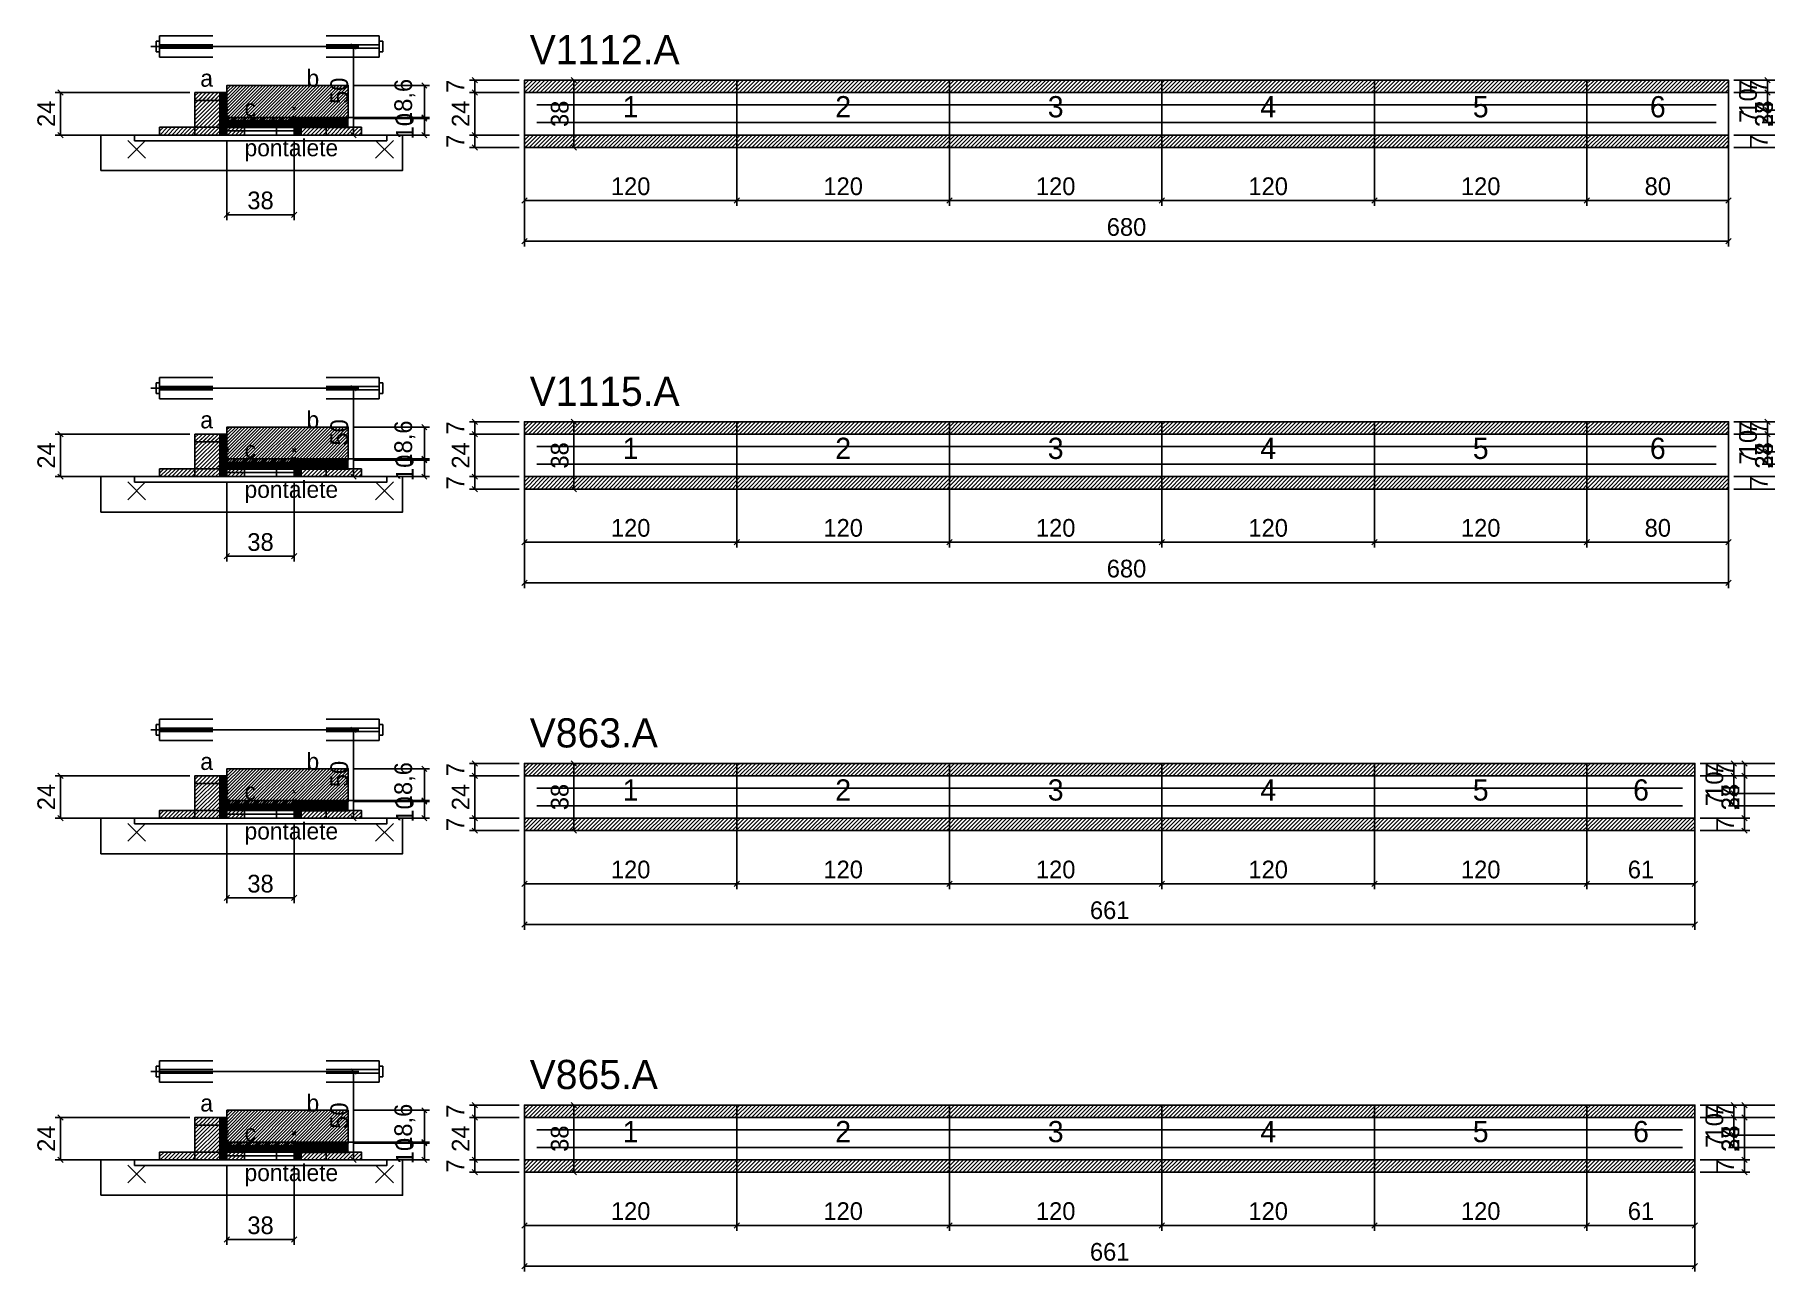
# Model space of a CAD drawing. Extents: x -10500 to 3070, y -11667 to 1250.
# Drawn here: x -69 to 909, y -4333 to -3634 of the extents above; entities that cross this region are included whole.
import ezdxf
from ezdxf.enums import TextEntityAlignment as Align

# ---------------------------------------------------------------- set-up
doc = ezdxf.new("R2010")
doc.units = 0
for name, color, linetype in [('5', 5, 'Continuous'), ('barrote', 126, 'Continuous'), ('CONCRETO', 251, 'Continuous'), ('COTA', 241, 'Continuous'), ('detalhes', 7, 'Continuous'), ('ESTRUTURACAO', 7, 'Continuous'), ('Hachura', 251, 'Continuous'), ('Madeira', 126, 'Continuous'), ('NOMENCLATURA', 7, 'Continuous'), ('Painéis', 200, 'Continuous'), ('presilha', 224, 'Continuous'), ('SARR_2.2x7', 40, 'Continuous'), ('SCO-___-LAJ', 224, 'Continuous'), ('TENSOR', 224, 'Continuous')]:
    doc.layers.add(name, color=color, linetype=linetype)
doc.dimstyles.new('PAINEL', dxfattribs={"dimtxt": 10, "dimasz": 3, "dimexe": 3, "dimexo": 3, "dimgap": 3, "dimtad": 1, "dimblk": 'OBLIQUE', "dimblk1": 'OBLIQUE', "dimcen": 2.5, "dimclrd": 4, "dimclre": 4, "dimclrt": 240, "dimazin": 3, "dimtfac": 1, "dimtmove": 0, "dimatfit": 3})

# ---------------------------------------------------------------- blocks, each defined once
blk = doc.blocks.new('PAR_ESQ')
for p, q in [((-1, -1), (1, 1)), ((-1, 1), (1, -1))]:
    blk.add_line(p, q)
blk = doc.blocks.new('PAR_FUNDO_ESQ')
for p, q in [((-1, -1), (1, 1)), ((-1, 1), (1, -1))]:
    blk.add_line(p, q)
blk = doc.blocks.new('PAR_FUNDO_DIR')
for p, q in [((-1, -1), (1, 1)), ((-1, 1), (1, -1))]:
    blk.add_line(p, q)
blk = doc.blocks.new('par_int_esq')
for p, q in [((-1, -1), (1, 1)), ((-1, 1), (1, -1))]:
    blk.add_line(p, q)
blk = doc.blocks.new('par_int_dir')
for p, q in [((-1, -1), (1, 1)), ((-1, 1), (1, -1))]:
    blk.add_line(p, q)
blk = doc.blocks.new('_OBLIQUE')
at = {"color": 0, "linetype": 'BYBLOCK'}
blk.add_line((-0.5, -0.5), (0.5, 0.5), dxfattribs=at)

msp = doc.modelspace()

# ---------------------------------------------------------------- hatches: boundary and pattern name
at = {"layer": 'COTA'}
h = msp.add_hatch(dxfattribs=at)
h.set_pattern_fill('ANSI31', scale=0.4)
h.paths.add_polyline_path([(40, -3683), (40, -3663), (108.5, -3663), (108.5, -3681.6), (78, -3681.6), (78, -3683)])
h = msp.add_hatch(dxfattribs=at)
h.set_pattern_fill('ANSI31', scale=0.5)
h.paths.add_polyline_path([(208, -3667), (328, -3667), (328, -3660), (208, -3660)])
h = msp.add_hatch(dxfattribs=at)
h.set_pattern_fill('ANSI31', scale=0.5)
h.paths.add_polyline_path([(328, -3667), (448, -3667), (448, -3660), (328, -3660)])
h = msp.add_hatch(dxfattribs=at)
h.set_pattern_fill('ANSI31', scale=0.5)
h.paths.add_polyline_path([(448, -3667), (568, -3667), (568, -3660), (448, -3660)])
h = msp.add_hatch(dxfattribs=at)
h.set_pattern_fill('ANSI31', scale=0.5)
h.paths.add_polyline_path([(568, -3667), (688, -3667), (688, -3660), (568, -3660)])
h = msp.add_hatch(dxfattribs=at)
h.set_pattern_fill('ANSI31', scale=0.5)
h.paths.add_polyline_path([(688, -3667), (808, -3667), (808, -3660), (688, -3660)])
h = msp.add_hatch(dxfattribs=at)
h.set_pattern_fill('ANSI31', scale=0.5)
h.paths.add_polyline_path([(808, -3667), (888, -3667), (888, -3660), (808, -3660)])
h = msp.add_hatch(dxfattribs=at)
h.set_pattern_fill('ANSI31', scale=0.5)
h.paths.add_polyline_path([(208, -3698), (328, -3698), (328, -3691), (208, -3691)])
h = msp.add_hatch(dxfattribs=at)
h.set_pattern_fill('ANSI31', scale=0.5)
h.paths.add_polyline_path([(328, -3698), (448, -3698), (448, -3691), (328, -3691)])
h = msp.add_hatch(dxfattribs=at)
h.set_pattern_fill('ANSI31', scale=0.5)
h.paths.add_polyline_path([(448, -3698), (568, -3698), (568, -3691), (448, -3691)])
h = msp.add_hatch(dxfattribs=at)
h.set_pattern_fill('ANSI31', scale=0.5)
h.paths.add_polyline_path([(568, -3698), (688, -3698), (688, -3691), (568, -3691)])
h = msp.add_hatch(dxfattribs=at)
h.set_pattern_fill('ANSI31', scale=0.5)
h.paths.add_polyline_path([(688, -3698), (808, -3698), (808, -3691), (688, -3691)])
h = msp.add_hatch(dxfattribs=at)
h.set_pattern_fill('ANSI31', scale=0.5)
h.paths.add_polyline_path([(808, -3698), (888, -3698), (888, -3691), (808, -3691)])
h = msp.add_hatch(dxfattribs=at)
h.set_pattern_fill('ANSI31', scale=0.4)
h.paths.add_polyline_path([(40, -3876), (40, -3856), (108.5, -3856), (108.5, -3874.6), (78, -3874.6), (78, -3876)])
h = msp.add_hatch(dxfattribs=at)
h.set_pattern_fill('ANSI31', scale=0.5)
h.paths.add_polyline_path([(208, -3860), (328, -3860), (328, -3853), (208, -3853)])
h = msp.add_hatch(dxfattribs=at)
h.set_pattern_fill('ANSI31', scale=0.5)
h.paths.add_polyline_path([(328, -3860), (448, -3860), (448, -3853), (328, -3853)])
h = msp.add_hatch(dxfattribs=at)
h.set_pattern_fill('ANSI31', scale=0.5)
h.paths.add_polyline_path([(448, -3860), (568, -3860), (568, -3853), (448, -3853)])
h = msp.add_hatch(dxfattribs=at)
h.set_pattern_fill('ANSI31', scale=0.5)
h.paths.add_polyline_path([(568, -3860), (688, -3860), (688, -3853), (568, -3853)])
h = msp.add_hatch(dxfattribs=at)
h.set_pattern_fill('ANSI31', scale=0.5)
h.paths.add_polyline_path([(688, -3860), (808, -3860), (808, -3853), (688, -3853)])
h = msp.add_hatch(dxfattribs=at)
h.set_pattern_fill('ANSI31', scale=0.5)
h.paths.add_polyline_path([(808, -3860), (888, -3860), (888, -3853), (808, -3853)])
h = msp.add_hatch(dxfattribs=at)
h.set_pattern_fill('ANSI31', scale=0.5)
h.paths.add_polyline_path([(208, -3891), (328, -3891), (328, -3884), (208, -3884)])
h = msp.add_hatch(dxfattribs=at)
h.set_pattern_fill('ANSI31', scale=0.5)
h.paths.add_polyline_path([(328, -3891), (448, -3891), (448, -3884), (328, -3884)])
h = msp.add_hatch(dxfattribs=at)
h.set_pattern_fill('ANSI31', scale=0.5)
h.paths.add_polyline_path([(448, -3891), (568, -3891), (568, -3884), (448, -3884)])
h = msp.add_hatch(dxfattribs=at)
h.set_pattern_fill('ANSI31', scale=0.5)
h.paths.add_polyline_path([(568, -3891), (688, -3891), (688, -3884), (568, -3884)])
h = msp.add_hatch(dxfattribs=at)
h.set_pattern_fill('ANSI31', scale=0.5)
h.paths.add_polyline_path([(688, -3891), (808, -3891), (808, -3884), (688, -3884)])
h = msp.add_hatch(dxfattribs=at)
h.set_pattern_fill('ANSI31', scale=0.5)
h.paths.add_polyline_path([(808, -3891), (888, -3891), (888, -3884), (808, -3884)])
h = msp.add_hatch(dxfattribs=at)
h.set_pattern_fill('ANSI31', scale=0.5)
h.paths.add_polyline_path([(208, -4053), (328, -4053), (328, -4046), (208, -4046)])
h = msp.add_hatch(dxfattribs=at)
h.set_pattern_fill('ANSI31', scale=0.5)
h.paths.add_polyline_path([(328, -4053), (448, -4053), (448, -4046), (328, -4046)])
h = msp.add_hatch(dxfattribs=at)
h.set_pattern_fill('ANSI31', scale=0.5)
h.paths.add_polyline_path([(448, -4053), (568, -4053), (568, -4046), (448, -4046)])
h = msp.add_hatch(dxfattribs=at)
h.set_pattern_fill('ANSI31', scale=0.5)
h.paths.add_polyline_path([(568, -4053), (688, -4053), (688, -4046), (568, -4046)])
h = msp.add_hatch(dxfattribs=at)
h.set_pattern_fill('ANSI31', scale=0.5)
h.paths.add_polyline_path([(688, -4053), (808, -4053), (808, -4046), (688, -4046)])
h = msp.add_hatch(dxfattribs=at)
h.set_pattern_fill('ANSI31', scale=0.5)
h.paths.add_polyline_path([(808, -4053), (869, -4053), (869, -4046), (808, -4046)])
h = msp.add_hatch(dxfattribs=at)
h.set_pattern_fill('ANSI31', scale=0.4)
h.paths.add_polyline_path([(40, -4069), (40, -4049), (108.5, -4049), (108.5, -4067.6), (78, -4067.6), (78, -4069)])
h = msp.add_hatch(dxfattribs=at)
h.set_pattern_fill('ANSI31', scale=0.5)
h.paths.add_polyline_path([(208, -4084), (328, -4084), (328, -4077), (208, -4077)])
h = msp.add_hatch(dxfattribs=at)
h.set_pattern_fill('ANSI31', scale=0.5)
h.paths.add_polyline_path([(328, -4084), (448, -4084), (448, -4077), (328, -4077)])
h = msp.add_hatch(dxfattribs=at)
h.set_pattern_fill('ANSI31', scale=0.5)
h.paths.add_polyline_path([(448, -4084), (568, -4084), (568, -4077), (448, -4077)])
h = msp.add_hatch(dxfattribs=at)
h.set_pattern_fill('ANSI31', scale=0.5)
h.paths.add_polyline_path([(568, -4084), (688, -4084), (688, -4077), (568, -4077)])
h = msp.add_hatch(dxfattribs=at)
h.set_pattern_fill('ANSI31', scale=0.5)
h.paths.add_polyline_path([(688, -4084), (808, -4084), (808, -4077), (688, -4077)])
h = msp.add_hatch(dxfattribs=at)
h.set_pattern_fill('ANSI31', scale=0.5)
h.paths.add_polyline_path([(808, -4084), (869, -4084), (869, -4077), (808, -4077)])
h = msp.add_hatch(dxfattribs=at)
h.set_pattern_fill('ANSI31', scale=0.5)
h.paths.add_polyline_path([(208, -4246), (328, -4246), (328, -4239), (208, -4239)])
h = msp.add_hatch(dxfattribs=at)
h.set_pattern_fill('ANSI31', scale=0.5)
h.paths.add_polyline_path([(328, -4246), (448, -4246), (448, -4239), (328, -4239)])
h = msp.add_hatch(dxfattribs=at)
h.set_pattern_fill('ANSI31', scale=0.5)
h.paths.add_polyline_path([(448, -4246), (568, -4246), (568, -4239), (448, -4239)])
h = msp.add_hatch(dxfattribs=at)
h.set_pattern_fill('ANSI31', scale=0.5)
h.paths.add_polyline_path([(568, -4246), (688, -4246), (688, -4239), (568, -4239)])
h = msp.add_hatch(dxfattribs=at)
h.set_pattern_fill('ANSI31', scale=0.5)
h.paths.add_polyline_path([(688, -4246), (808, -4246), (808, -4239), (688, -4239)])
h = msp.add_hatch(dxfattribs=at)
h.set_pattern_fill('ANSI31', scale=0.5)
h.paths.add_polyline_path([(808, -4246), (869, -4246), (869, -4239), (808, -4239)])
h = msp.add_hatch(dxfattribs=at)
h.set_pattern_fill('ANSI31', scale=0.4)
h.paths.add_polyline_path([(40, -4262), (40, -4242), (108.5, -4242), (108.5, -4260.6), (78, -4260.6), (78, -4262)])
h = msp.add_hatch(dxfattribs=at)
h.set_pattern_fill('ANSI31', scale=0.5)
h.paths.add_polyline_path([(208, -4277), (328, -4277), (328, -4270), (208, -4270)])
h = msp.add_hatch(dxfattribs=at)
h.set_pattern_fill('ANSI31', scale=0.5)
h.paths.add_polyline_path([(328, -4277), (448, -4277), (448, -4270), (328, -4270)])
h = msp.add_hatch(dxfattribs=at)
h.set_pattern_fill('ANSI31', scale=0.5)
h.paths.add_polyline_path([(448, -4277), (568, -4277), (568, -4270), (448, -4270)])
h = msp.add_hatch(dxfattribs=at)
h.set_pattern_fill('ANSI31', scale=0.5)
h.paths.add_polyline_path([(568, -4277), (688, -4277), (688, -4270), (568, -4270)])
h = msp.add_hatch(dxfattribs=at)
h.set_pattern_fill('ANSI31', scale=0.5)
h.paths.add_polyline_path([(688, -4277), (808, -4277), (808, -4270), (688, -4270)])
h = msp.add_hatch(dxfattribs=at)
h.set_pattern_fill('ANSI31', scale=0.5)
h.paths.add_polyline_path([(808, -4277), (869, -4277), (869, -4270), (808, -4270)])
at = {"layer": 'Hachura'}
h = msp.add_hatch(dxfattribs=at)
h.set_pattern_fill('ANSI31', scale=0.5)
h.paths.add_polyline_path([(22, -3691), (36, -3691), (36, -3667), (22, -3667)])
h = msp.add_hatch(dxfattribs=at)
h.set_pattern_fill('ANSI31', scale=0.5)
h.paths.add_polyline_path([(22, -3671.4), (36, -3671.4), (36, -3667), (22, -3667)])
h = msp.add_hatch(dxfattribs=at)
h.set_pattern_fill('SOLID')
h.paths.add_polyline_path([(36, -3691), (40, -3691), (40, -3667), (36, -3667)])
h = msp.add_hatch(dxfattribs=at)
h.set_pattern_fill('SOLID')
h.paths.add_polyline_path([(40, -3686.6), (78, -3686.6), (78, -3683), (40, -3683)])
h = msp.add_hatch(dxfattribs=at)
h.set_pattern_fill('SOLID')
h.paths.add_polyline_path([(78, -3691), (82, -3691), (82, -3681), (78, -3681)])
h = msp.add_hatch(dxfattribs=at)
h.set_pattern_fill('SOLID')
h.paths.add_polyline_path([(78, -3681), (108.5, -3681), (108.5, -3687), (78, -3687)])
h = msp.add_hatch(dxfattribs=at)
h.set_pattern_fill('ANSI31', scale=0.5)
h.paths.add_polyline_path([(82, -3691), (96, -3691), (96, -3681), (82, -3681)])
h = msp.add_hatch(dxfattribs=at)
h.set_pattern_fill('ANSI31', scale=0.5)
h.paths.add_polyline_path([(82, -3685.4), (96, -3685.4), (96, -3681), (82, -3681)])
h = msp.add_hatch(dxfattribs=at)
h.set_pattern_fill('ANSI31', scale=0.5)
h.paths.add_polyline_path([(2, -3691), (22, -3691), (22, -3686.6), (2, -3686.6)])
h = msp.add_hatch(dxfattribs=at)
h.set_pattern_fill('ANSI31', scale=0.5)
h.paths.add_polyline_path([(40, -3691), (50, -3691), (50, -3686.6), (40, -3686.6)])
h = msp.add_hatch(dxfattribs=at)
h.set_pattern_fill('ANSI31', scale=0.5)
h.paths.add_polyline_path([(96, -3691), (116, -3691), (116, -3686.6), (96, -3686.6)])
h = msp.add_hatch(dxfattribs=at)
h.set_pattern_fill('ANSI31', scale=0.5)
h.paths.add_polyline_path([(22, -3884), (36, -3884), (36, -3860), (22, -3860)])
h = msp.add_hatch(dxfattribs=at)
h.set_pattern_fill('ANSI31', scale=0.5)
h.paths.add_polyline_path([(22, -3864.4), (36, -3864.4), (36, -3860), (22, -3860)])
h = msp.add_hatch(dxfattribs=at)
h.set_pattern_fill('SOLID')
h.paths.add_polyline_path([(36, -3884), (40, -3884), (40, -3860), (36, -3860)])
h = msp.add_hatch(dxfattribs=at)
h.set_pattern_fill('ANSI31', scale=0.5)
h.paths.add_polyline_path([(2, -3884), (22, -3884), (22, -3879.6), (2, -3879.6)])
h = msp.add_hatch(dxfattribs=at)
h.set_pattern_fill('SOLID')
h.paths.add_polyline_path([(40, -3879.6), (78, -3879.6), (78, -3876), (40, -3876)])
h = msp.add_hatch(dxfattribs=at)
h.set_pattern_fill('ANSI31', scale=0.5)
h.paths.add_polyline_path([(40, -3884), (50, -3884), (50, -3879.6), (40, -3879.6)])
h = msp.add_hatch(dxfattribs=at)
h.set_pattern_fill('SOLID')
h.paths.add_polyline_path([(78, -3884), (82, -3884), (82, -3874), (78, -3874)])
h = msp.add_hatch(dxfattribs=at)
h.set_pattern_fill('SOLID')
h.paths.add_polyline_path([(78, -3874), (108.5, -3874), (108.5, -3880), (78, -3880)])
h = msp.add_hatch(dxfattribs=at)
h.set_pattern_fill('ANSI31', scale=0.5)
h.paths.add_polyline_path([(82, -3884), (96, -3884), (96, -3874), (82, -3874)])
h = msp.add_hatch(dxfattribs=at)
h.set_pattern_fill('ANSI31', scale=0.5)
h.paths.add_polyline_path([(82, -3878.4), (96, -3878.4), (96, -3874), (82, -3874)])
h = msp.add_hatch(dxfattribs=at)
h.set_pattern_fill('ANSI31', scale=0.5)
h.paths.add_polyline_path([(96, -3884), (116, -3884), (116, -3879.6), (96, -3879.6)])
h = msp.add_hatch(dxfattribs=at)
h.set_pattern_fill('ANSI31', scale=0.5)
h.paths.add_polyline_path([(22, -4077), (36, -4077), (36, -4053), (22, -4053)])
h = msp.add_hatch(dxfattribs=at)
h.set_pattern_fill('ANSI31', scale=0.5)
h.paths.add_polyline_path([(22, -4057.4), (36, -4057.4), (36, -4053), (22, -4053)])
h = msp.add_hatch(dxfattribs=at)
h.set_pattern_fill('SOLID')
h.paths.add_polyline_path([(36, -4077), (40, -4077), (40, -4053), (36, -4053)])
h = msp.add_hatch(dxfattribs=at)
h.set_pattern_fill('ANSI31', scale=0.5)
h.paths.add_polyline_path([(2, -4077), (22, -4077), (22, -4072.6), (2, -4072.6)])
h = msp.add_hatch(dxfattribs=at)
h.set_pattern_fill('SOLID')
h.paths.add_polyline_path([(40, -4072.6), (78, -4072.6), (78, -4069), (40, -4069)])
h = msp.add_hatch(dxfattribs=at)
h.set_pattern_fill('ANSI31', scale=0.5)
h.paths.add_polyline_path([(40, -4077), (50, -4077), (50, -4072.6), (40, -4072.6)])
h = msp.add_hatch(dxfattribs=at)
h.set_pattern_fill('SOLID')
h.paths.add_polyline_path([(78, -4077), (82, -4077), (82, -4067), (78, -4067)])
h = msp.add_hatch(dxfattribs=at)
h.set_pattern_fill('SOLID')
h.paths.add_polyline_path([(78, -4067), (108.5, -4067), (108.5, -4073), (78, -4073)])
h = msp.add_hatch(dxfattribs=at)
h.set_pattern_fill('ANSI31', scale=0.5)
h.paths.add_polyline_path([(82, -4077), (96, -4077), (96, -4067), (82, -4067)])
h = msp.add_hatch(dxfattribs=at)
h.set_pattern_fill('ANSI31', scale=0.5)
h.paths.add_polyline_path([(82, -4071.4), (96, -4071.4), (96, -4067), (82, -4067)])
h = msp.add_hatch(dxfattribs=at)
h.set_pattern_fill('ANSI31', scale=0.5)
h.paths.add_polyline_path([(96, -4077), (116, -4077), (116, -4072.6), (96, -4072.6)])
h = msp.add_hatch(dxfattribs=at)
h.set_pattern_fill('ANSI31', scale=0.5)
h.paths.add_polyline_path([(22, -4270), (36, -4270), (36, -4246), (22, -4246)])
h = msp.add_hatch(dxfattribs=at)
h.set_pattern_fill('ANSI31', scale=0.5)
h.paths.add_polyline_path([(22, -4250.4), (36, -4250.4), (36, -4246), (22, -4246)])
h = msp.add_hatch(dxfattribs=at)
h.set_pattern_fill('SOLID')
h.paths.add_polyline_path([(36, -4270), (40, -4270), (40, -4246), (36, -4246)])
h = msp.add_hatch(dxfattribs=at)
h.set_pattern_fill('SOLID')
h.paths.add_polyline_path([(78, -4270), (82, -4270), (82, -4260), (78, -4260)])
h = msp.add_hatch(dxfattribs=at)
h.set_pattern_fill('SOLID')
h.paths.add_polyline_path([(78, -4260), (108.5, -4260), (108.5, -4266), (78, -4266)])
h = msp.add_hatch(dxfattribs=at)
h.set_pattern_fill('ANSI31', scale=0.5)
h.paths.add_polyline_path([(82, -4270), (96, -4270), (96, -4260), (82, -4260)])
h = msp.add_hatch(dxfattribs=at)
h.set_pattern_fill('ANSI31', scale=0.5)
h.paths.add_polyline_path([(82, -4264.4), (96, -4264.4), (96, -4260), (82, -4260)])
h = msp.add_hatch(dxfattribs=at)
h.set_pattern_fill('ANSI31', scale=0.5)
h.paths.add_polyline_path([(2, -4270), (22, -4270), (22, -4265.6), (2, -4265.6)])
h = msp.add_hatch(dxfattribs=at)
h.set_pattern_fill('SOLID')
h.paths.add_polyline_path([(40, -4265.6), (78, -4265.6), (78, -4262), (40, -4262)])
h = msp.add_hatch(dxfattribs=at)
h.set_pattern_fill('ANSI31', scale=0.5)
h.paths.add_polyline_path([(40, -4270), (50, -4270), (50, -4265.6), (40, -4265.6)])
h = msp.add_hatch(dxfattribs=at)
h.set_pattern_fill('ANSI31', scale=0.5)
h.paths.add_polyline_path([(96, -4270), (116, -4270), (116, -4265.6), (96, -4265.6)])
at = {"layer": 'HACHURACONCRETO'}
h = msp.add_hatch(dxfattribs=at)
h.set_pattern_fill('ANSI31', scale=0.3)
h.paths.add_polyline_path([(40, -3686.6), (78, -3686.6), (78, -3681), (40, -3681)])
h = msp.add_hatch(dxfattribs=at)
h.set_pattern_fill('ANSI31', scale=0.3)
h.paths.add_polyline_path([(40, -3879.6), (78, -3879.6), (78, -3874), (40, -3874)])
h = msp.add_hatch(dxfattribs=at)
h.set_pattern_fill('ANSI31', scale=0.3)
h.paths.add_polyline_path([(40, -4072.6), (78, -4072.6), (78, -4067), (40, -4067)])
h = msp.add_hatch(dxfattribs=at)
h.set_pattern_fill('ANSI31', scale=0.3)
h.paths.add_polyline_path([(40, -4265.6), (78, -4265.6), (78, -4260), (40, -4260)])

# ---------------------------------------------------------------- linework, layer by layer
for p, q in [((2, -3635), (32, -3635)), ((2, -3635), (2, -3647)), ((96, -3635), (126, -3635)), ((126, -3635), (126, -3647)), ((0, -3638), (0, -3644)), ((2, -3638), (0, -3638)), ((2, -3644), (0, -3644)), ((2, -3640), (32, -3640)), ((2, -3642), (32, -3642)), ((96, -3640), (126, -3640)), ((96, -3642), (126, -3642)), ((126, -3638), (128, -3638)), ((126, -3644), (128, -3644)), ((128, -3638), (128, -3644)), ((2, -3647), (32, -3647)), ((96, -3647), (126, -3647)), ((0, -3831), (0, -3837)), ((2, -3831), (0, -3831)), ((2, -3828), (32, -3828)), ((2, -3828), (2, -3840)), ((96, -3828), (126, -3828)), ((126, -3828), (126, -3840)), ((126, -3831), (128, -3831)), ((128, -3831), (128, -3837)), ((2, -3837), (0, -3837)), ((2, -3833), (32, -3833)), ((2, -3835), (32, -3835)), ((2, -3840), (32, -3840)), ((96, -3833), (126, -3833)), ((96, -3835), (126, -3835)), ((96, -3840), (126, -3840)), ((126, -3837), (128, -3837)), ((0, -4024), (0, -4030)), ((2, -4024), (0, -4024)), ((2, -4021), (32, -4021)), ((2, -4021), (2, -4033)), ((2, -4026), (32, -4026)), ((96, -4021), (126, -4021)), ((96, -4026), (126, -4026)), ((126, -4021), (126, -4033)), ((126, -4024), (128, -4024)), ((128, -4024), (128, -4030)), ((2, -4030), (0, -4030)), ((2, -4028), (32, -4028)), ((2, -4033), (32, -4033)), ((96, -4028), (126, -4028)), ((96, -4033), (126, -4033)), ((126, -4030), (128, -4030)), ((0, -4217), (0, -4223)), ((2, -4217), (0, -4217)), ((2, -4214), (32, -4214)), ((2, -4214), (2, -4226)), ((2, -4219), (32, -4219)), ((2, -4221), (32, -4221)), ((96, -4214), (126, -4214)), ((96, -4219), (126, -4219)), ((96, -4221), (126, -4221)), ((126, -4214), (126, -4226)), ((126, -4217), (128, -4217)), ((128, -4217), (128, -4223)), ((2, -4223), (0, -4223)), ((2, -4226), (32, -4226)), ((96, -4226), (126, -4226)), ((126, -4223), (128, -4223))]:
    msp.add_line(p, q)
at = {"layer": 'BARRA_ANCORAGEM'}
for p, q in [((40, -3683.3), (78, -3683.3)), ((40, -3685.3), (40, -3683.3)), ((78, -3685.3), (78, -3683.3)), ((40, -3685.3), (78, -3685.3)), ((40, -3686.7), (78, -3686.7)), ((40, -3688.7), (40, -3686.7)), ((40, -3688.7), (78, -3688.7)), ((78, -3688.7), (78, -3686.7)), ((40, -3876.3), (78, -3876.3)), ((40, -3878.3), (40, -3876.3)), ((40, -3878.3), (78, -3878.3)), ((40, -3879.7), (78, -3879.7)), ((40, -3881.7), (40, -3879.7)), ((78, -3878.3), (78, -3876.3)), ((78, -3881.7), (78, -3879.7)), ((40, -3881.7), (78, -3881.7)), ((40, -4069.3), (78, -4069.3)), ((40, -4071.3), (40, -4069.3)), ((40, -4071.3), (78, -4071.3)), ((40, -4072.7), (78, -4072.7)), ((40, -4074.7), (40, -4072.7)), ((40, -4074.7), (78, -4074.7)), ((78, -4071.3), (78, -4069.3)), ((78, -4074.7), (78, -4072.7)), ((40, -4262.3), (78, -4262.3)), ((40, -4264.3), (40, -4262.3)), ((40, -4264.3), (78, -4264.3)), ((40, -4265.7), (78, -4265.7)), ((40, -4267.7), (40, -4265.7)), ((40, -4267.7), (78, -4267.7)), ((78, -4264.3), (78, -4262.3)), ((78, -4267.7), (78, -4265.7))]:
    msp.add_line(p, q, dxfattribs=at)
at = {"layer": 'barrote'}
for points in [[(-31.25, -3711), (139.25, -3711), (139.25, -3691), (-31.25, -3691)], [(-31.25, -3904), (139.25, -3904), (139.25, -3884), (-31.25, -3884)], [(-31.25, -4097), (139.25, -4097), (139.25, -4077), (-31.25, -4077)], [(-31.25, -4290), (139.25, -4290), (139.25, -4270), (-31.25, -4270)]]:
    msp.add_lwpolyline(points, close=True, dxfattribs=at)
at = {"layer": 'CONCRETO'}
for points in [[(40, -3683), (40, -3663), (108.5, -3663), (108.5, -3681.6), (78, -3681.6), (78, -3683)], [(40, -3876), (40, -3856), (108.5, -3856), (108.5, -3874.6), (78, -3874.6), (78, -3876)], [(40, -4069), (40, -4049), (108.5, -4049), (108.5, -4067.6), (78, -4067.6), (78, -4069)], [(40, -4262), (40, -4242), (108.5, -4242), (108.5, -4260.6), (78, -4260.6), (78, -4262)]]:
    msp.add_lwpolyline(points, close=True, dxfattribs=at)
at = {"layer": 'HACHURACONCRETO'}
for points in [[(40, -3686.6), (78, -3686.6), (78, -3681), (40, -3681)], [(40, -3879.6), (78, -3879.6), (78, -3874), (40, -3874)], [(40, -4072.6), (78, -4072.6), (78, -4067), (40, -4067)], [(40, -4265.6), (78, -4265.6), (78, -4260), (40, -4260)]]:
    msp.add_lwpolyline(points, close=True, dxfattribs=at)
at = {"layer": 'Madeira'}
for points in [[(22, -3691), (36, -3691), (36, -3667), (22, -3667)], [(22, -3671.4), (36, -3671.4), (36, -3667), (22, -3667)], [(82, -3691), (96, -3691), (96, -3681), (82, -3681)], [(82, -3685.4), (96, -3685.4), (96, -3681), (82, -3681)], [(2, -3691), (22, -3691), (22, -3686.6), (2, -3686.6)], [(22, -3691), (36, -3691), (36, -3686.6), (22, -3686.6)], [(40, -3691), (50, -3691), (50, -3686.6), (40, -3686.6)], [(68, -3691), (78, -3691), (78, -3686.6), (68, -3686.6)], [(96, -3691), (116, -3691), (116, -3686.6), (96, -3686.6)], [(22, -3884), (36, -3884), (36, -3860), (22, -3860)], [(22, -3864.4), (36, -3864.4), (36, -3860), (22, -3860)], [(2, -3884), (22, -3884), (22, -3879.6), (2, -3879.6)], [(22, -3884), (36, -3884), (36, -3879.6), (22, -3879.6)], [(40, -3884), (50, -3884), (50, -3879.6), (40, -3879.6)], [(68, -3884), (78, -3884), (78, -3879.6), (68, -3879.6)], [(82, -3884), (96, -3884), (96, -3874), (82, -3874)], [(82, -3878.4), (96, -3878.4), (96, -3874), (82, -3874)], [(96, -3884), (116, -3884), (116, -3879.6), (96, -3879.6)], [(22, -4077), (36, -4077), (36, -4053), (22, -4053)], [(22, -4057.4), (36, -4057.4), (36, -4053), (22, -4053)], [(2, -4077), (22, -4077), (22, -4072.6), (2, -4072.6)], [(22, -4077), (36, -4077), (36, -4072.6), (22, -4072.6)], [(40, -4077), (50, -4077), (50, -4072.6), (40, -4072.6)], [(68, -4077), (78, -4077), (78, -4072.6), (68, -4072.6)], [(82, -4077), (96, -4077), (96, -4067), (82, -4067)], [(82, -4071.4), (96, -4071.4), (96, -4067), (82, -4067)], [(96, -4077), (116, -4077), (116, -4072.6), (96, -4072.6)], [(22, -4270), (36, -4270), (36, -4246), (22, -4246)], [(22, -4250.4), (36, -4250.4), (36, -4246), (22, -4246)], [(82, -4270), (96, -4270), (96, -4260), (82, -4260)], [(82, -4264.4), (96, -4264.4), (96, -4260), (82, -4260)], [(2, -4270), (22, -4270), (22, -4265.6), (2, -4265.6)], [(22, -4270), (36, -4270), (36, -4265.6), (22, -4265.6)], [(40, -4270), (50, -4270), (50, -4265.6), (40, -4265.6)], [(68, -4270), (78, -4270), (78, -4265.6), (68, -4265.6)], [(96, -4270), (116, -4270), (116, -4265.6), (96, -4265.6)]]:
    msp.add_lwpolyline(points, close=True, dxfattribs=at)
at = {"layer": 'Painéis'}
for p, q in [((208, -3667), (328, -3667)), ((208, -3691), (208, -3667)), ((328, -3691), (328, -3667)), ((328, -3691), (328, -3667)), ((328, -3667), (448, -3667)), ((328, -3691), (328, -3667)), ((448, -3691), (448, -3667)), ((448, -3691), (448, -3667)), ((448, -3667), (568, -3667)), ((448, -3691), (448, -3667)), ((568, -3691), (568, -3667)), ((568, -3691), (568, -3667)), ((568, -3667), (688, -3667)), ((568, -3691), (568, -3667)), ((688, -3691), (688, -3667)), ((688, -3691), (688, -3667)), ((688, -3667), (808, -3667)), ((688, -3691), (688, -3667)), ((808, -3691), (808, -3667)), ((808, -3691), (808, -3667)), ((808, -3667), (888, -3667)), ((808, -3691), (808, -3667)), ((888, -3691), (888, -3667)), ((208, -3691), (328, -3691)), ((328, -3691), (448, -3691)), ((448, -3691), (568, -3691)), ((568, -3691), (688, -3691)), ((688, -3691), (808, -3691)), ((808, -3691), (888, -3691)), ((208, -3860), (328, -3860)), ((208, -3884), (208, -3860)), ((328, -3884), (328, -3860)), ((328, -3884), (328, -3860)), ((328, -3860), (448, -3860)), ((328, -3884), (328, -3860)), ((448, -3884), (448, -3860)), ((448, -3884), (448, -3860)), ((448, -3860), (568, -3860)), ((448, -3884), (448, -3860)), ((568, -3884), (568, -3860)), ((568, -3884), (568, -3860)), ((568, -3860), (688, -3860)), ((568, -3884), (568, -3860)), ((688, -3884), (688, -3860)), ((688, -3884), (688, -3860)), ((688, -3860), (808, -3860)), ((688, -3884), (688, -3860)), ((808, -3884), (808, -3860)), ((808, -3884), (808, -3860)), ((808, -3860), (888, -3860)), ((808, -3884), (808, -3860)), ((888, -3884), (888, -3860)), ((208, -3884), (328, -3884)), ((328, -3884), (448, -3884)), ((448, -3884), (568, -3884)), ((568, -3884), (688, -3884)), ((688, -3884), (808, -3884)), ((808, -3884), (888, -3884)), ((208, -4053), (328, -4053)), ((208, -4077), (208, -4053)), ((328, -4077), (328, -4053)), ((328, -4077), (328, -4053)), ((328, -4053), (448, -4053)), ((328, -4077), (328, -4053)), ((448, -4077), (448, -4053)), ((448, -4077), (448, -4053)), ((448, -4053), (568, -4053)), ((448, -4077), (448, -4053)), ((568, -4077), (568, -4053)), ((568, -4077), (568, -4053)), ((568, -4053), (688, -4053)), ((568, -4077), (568, -4053)), ((688, -4077), (688, -4053)), ((688, -4077), (688, -4053)), ((688, -4053), (808, -4053)), ((688, -4077), (688, -4053)), ((808, -4077), (808, -4053)), ((808, -4077), (808, -4053)), ((808, -4053), (869, -4053)), ((808, -4077), (808, -4053)), ((869, -4077), (869, -4053)), ((208, -4077), (328, -4077)), ((328, -4077), (448, -4077)), ((448, -4077), (568, -4077)), ((568, -4077), (688, -4077)), ((688, -4077), (808, -4077)), ((808, -4077), (869, -4077)), ((208, -4246), (328, -4246)), ((208, -4270), (208, -4246)), ((328, -4270), (328, -4246)), ((328, -4270), (328, -4246)), ((328, -4246), (448, -4246)), ((328, -4270), (328, -4246)), ((448, -4270), (448, -4246)), ((448, -4270), (448, -4246)), ((448, -4246), (568, -4246)), ((448, -4270), (448, -4246)), ((568, -4270), (568, -4246)), ((568, -4270), (568, -4246)), ((568, -4246), (688, -4246)), ((568, -4270), (568, -4246)), ((688, -4270), (688, -4246)), ((688, -4270), (688, -4246)), ((688, -4246), (808, -4246)), ((688, -4270), (688, -4246)), ((808, -4270), (808, -4246)), ((808, -4270), (808, -4246)), ((808, -4246), (869, -4246)), ((808, -4270), (808, -4246)), ((869, -4270), (869, -4246)), ((208, -4270), (328, -4270)), ((328, -4270), (448, -4270)), ((448, -4270), (568, -4270)), ((568, -4270), (688, -4270)), ((688, -4270), (808, -4270)), ((808, -4270), (869, -4270))]:
    msp.add_line(p, q, dxfattribs=at)
for points in [[(36, -3691), (40, -3691), (40, -3667), (36, -3667)], [(40, -3686.6), (78, -3686.6), (78, -3683), (40, -3683)], [(78, -3691), (82, -3691), (82, -3681), (78, -3681)], [(78, -3681), (108.5, -3681), (108.5, -3681.6), (78, -3681.6)], [(36, -3884), (40, -3884), (40, -3860), (36, -3860)], [(40, -3879.6), (78, -3879.6), (78, -3876), (40, -3876)], [(78, -3884), (82, -3884), (82, -3874), (78, -3874)], [(78, -3874), (108.5, -3874), (108.5, -3874.6), (78, -3874.6)], [(36, -4077), (40, -4077), (40, -4053), (36, -4053)], [(40, -4072.6), (78, -4072.6), (78, -4069), (40, -4069)], [(78, -4077), (82, -4077), (82, -4067), (78, -4067)], [(78, -4067), (108.5, -4067), (108.5, -4067.6), (78, -4067.6)], [(36, -4270), (40, -4270), (40, -4246), (36, -4246)], [(78, -4270), (82, -4270), (82, -4260), (78, -4260)], [(78, -4260), (108.5, -4260), (108.5, -4260.6), (78, -4260.6)], [(40, -4265.6), (78, -4265.6), (78, -4262), (40, -4262)]]:
    msp.add_lwpolyline(points, close=True, dxfattribs=at)
at = {"layer": 'presilha'}
for p, q in [((-16, -3704), (-6, -3694)), ((-16, -3694), (-6, -3704)), ((124, -3704), (134, -3694)), ((124, -3694), (134, -3704)), ((-16, -3897), (-6, -3887)), ((-16, -3887), (-6, -3897)), ((124, -3897), (134, -3887)), ((124, -3887), (134, -3897)), ((-16, -4090), (-6, -4080)), ((-16, -4080), (-6, -4090)), ((124, -4090), (134, -4080)), ((124, -4080), (134, -4090)), ((-16, -4283), (-6, -4273)), ((-16, -4273), (-6, -4283)), ((124, -4283), (134, -4273)), ((124, -4273), (134, -4283))]:
    msp.add_line(p, q, dxfattribs=at)
at = {"layer": 'SARR_2.2x7'}
for points in [[(215, -3674), (328, -3674)], [(215, -3674), (328, -3674)], [(328, -3674), (448, -3674)], [(328, -3674), (448, -3674)], [(448, -3674), (568, -3674)], [(448, -3674), (568, -3674)], [(568, -3674), (688, -3674)], [(568, -3674), (688, -3674)], [(688, -3674), (808, -3674)], [(688, -3674), (808, -3674)], [(808, -3674), (881, -3674)], [(808, -3674), (881, -3674)], [(215, -3684), (328, -3684)], [(215, -3684), (328, -3684)], [(328, -3684), (448, -3684)], [(328, -3684), (448, -3684)], [(448, -3684), (568, -3684)], [(448, -3684), (568, -3684)], [(568, -3684), (688, -3684)], [(568, -3684), (688, -3684)], [(688, -3684), (808, -3684)], [(688, -3684), (808, -3684)], [(808, -3684), (881, -3684)], [(808, -3684), (881, -3684)], [(215, -3867), (328, -3867)], [(215, -3867), (328, -3867)], [(328, -3867), (448, -3867)], [(328, -3867), (448, -3867)], [(448, -3867), (568, -3867)], [(448, -3867), (568, -3867)], [(568, -3867), (688, -3867)], [(568, -3867), (688, -3867)], [(688, -3867), (808, -3867)], [(688, -3867), (808, -3867)], [(808, -3867), (881, -3867)], [(808, -3867), (881, -3867)], [(215, -3877), (328, -3877)], [(215, -3877), (328, -3877)], [(328, -3877), (448, -3877)], [(328, -3877), (448, -3877)], [(448, -3877), (568, -3877)], [(448, -3877), (568, -3877)], [(568, -3877), (688, -3877)], [(568, -3877), (688, -3877)], [(688, -3877), (808, -3877)], [(688, -3877), (808, -3877)], [(808, -3877), (881, -3877)], [(808, -3877), (881, -3877)], [(215, -4060), (328, -4060)], [(215, -4060), (328, -4060)], [(328, -4060), (448, -4060)], [(328, -4060), (448, -4060)], [(448, -4060), (568, -4060)], [(448, -4060), (568, -4060)], [(568, -4060), (688, -4060)], [(568, -4060), (688, -4060)], [(688, -4060), (808, -4060)], [(688, -4060), (808, -4060)], [(808, -4060), (862, -4060)], [(808, -4060), (862, -4060)], [(215, -4070), (328, -4070)], [(215, -4070), (328, -4070)], [(328, -4070), (448, -4070)], [(328, -4070), (448, -4070)], [(448, -4070), (568, -4070)], [(448, -4070), (568, -4070)], [(568, -4070), (688, -4070)], [(568, -4070), (688, -4070)], [(688, -4070), (808, -4070)], [(688, -4070), (808, -4070)], [(808, -4070), (862, -4070)], [(808, -4070), (862, -4070)], [(215, -4253), (328, -4253)], [(215, -4253), (328, -4253)], [(328, -4253), (448, -4253)], [(328, -4253), (448, -4253)], [(448, -4253), (568, -4253)], [(448, -4253), (568, -4253)], [(568, -4253), (688, -4253)], [(568, -4253), (688, -4253)], [(688, -4253), (808, -4253)], [(688, -4253), (808, -4253)], [(808, -4253), (862, -4253)], [(808, -4253), (862, -4253)], [(215, -4263), (328, -4263)], [(215, -4263), (328, -4263)], [(328, -4263), (448, -4263)], [(328, -4263), (448, -4263)], [(448, -4263), (568, -4263)], [(448, -4263), (568, -4263)], [(568, -4263), (688, -4263)], [(568, -4263), (688, -4263)], [(688, -4263), (808, -4263)], [(688, -4263), (808, -4263)], [(808, -4263), (862, -4263)], [(808, -4263), (862, -4263)]]:
    msp.add_lwpolyline(points, dxfattribs=at)
at = {"layer": 'SARRAFO_2_2X7'}
for p, q in [((36, -3676.2), (36, -3671.8)), ((36, -3671.8), (40, -3671.8)), ((40, -3676.2), (40, -3671.8)), ((36, -3676.2), (40, -3676.2)), ((36, -3686.2), (36, -3681.8)), ((36, -3681.8), (40, -3681.8)), ((40, -3686.2), (40, -3681.8)), ((78, -3688.2), (78, -3683.8)), ((78, -3683.8), (82, -3683.8)), ((82, -3688.2), (82, -3683.8)), ((36, -3686.2), (40, -3686.2)), ((78, -3688.2), (82, -3688.2)), ((36, -3869.2), (36, -3864.8)), ((36, -3864.8), (40, -3864.8)), ((36, -3869.2), (40, -3869.2)), ((40, -3869.2), (40, -3864.8)), ((36, -3879.2), (36, -3874.8)), ((36, -3874.8), (40, -3874.8)), ((36, -3879.2), (40, -3879.2)), ((40, -3879.2), (40, -3874.8)), ((78, -3881.2), (78, -3876.8)), ((78, -3876.8), (82, -3876.8)), ((82, -3881.2), (82, -3876.8)), ((78, -3881.2), (82, -3881.2)), ((36, -4062.2), (36, -4057.8)), ((36, -4057.8), (40, -4057.8)), ((36, -4062.2), (40, -4062.2)), ((40, -4062.2), (40, -4057.8)), ((36, -4072.2), (36, -4067.8)), ((36, -4067.8), (40, -4067.8)), ((36, -4072.2), (40, -4072.2)), ((40, -4072.2), (40, -4067.8)), ((78, -4074.2), (78, -4069.8)), ((78, -4069.8), (82, -4069.8)), ((78, -4074.2), (82, -4074.2)), ((82, -4074.2), (82, -4069.8)), ((36, -4255.2), (36, -4250.8)), ((36, -4250.8), (40, -4250.8)), ((40, -4255.2), (40, -4250.8)), ((36, -4255.2), (40, -4255.2)), ((36, -4265.2), (36, -4260.8)), ((36, -4260.8), (40, -4260.8)), ((40, -4265.2), (40, -4260.8)), ((36, -4265.2), (40, -4265.2)), ((78, -4267.2), (78, -4262.8)), ((78, -4262.8), (82, -4262.8)), ((78, -4267.2), (82, -4267.2)), ((82, -4267.2), (82, -4262.8))]:
    msp.add_line(p, q, dxfattribs=at)
at = {"layer": 'SCO-___-LAJ'}
for points in [[(208, -3667), (328, -3667), (328, -3660), (208, -3660)], [(328, -3667), (448, -3667), (448, -3660), (328, -3660)], [(448, -3667), (568, -3667), (568, -3660), (448, -3660)], [(568, -3667), (688, -3667), (688, -3660), (568, -3660)], [(688, -3667), (808, -3667), (808, -3660), (688, -3660)], [(808, -3667), (888, -3667), (888, -3660), (808, -3660)], [(-12.25, -3694.2), (130.25, -3694.2), (130.25, -3691), (-12.25, -3691)], [(208, -3698), (328, -3698), (328, -3691), (208, -3691)], [(328, -3698), (448, -3698), (448, -3691), (328, -3691)], [(448, -3698), (568, -3698), (568, -3691), (448, -3691)], [(568, -3698), (688, -3698), (688, -3691), (568, -3691)], [(688, -3698), (808, -3698), (808, -3691), (688, -3691)], [(808, -3698), (888, -3698), (888, -3691), (808, -3691)], [(208, -3860), (328, -3860), (328, -3853), (208, -3853)], [(328, -3860), (448, -3860), (448, -3853), (328, -3853)], [(448, -3860), (568, -3860), (568, -3853), (448, -3853)], [(568, -3860), (688, -3860), (688, -3853), (568, -3853)], [(688, -3860), (808, -3860), (808, -3853), (688, -3853)], [(808, -3860), (888, -3860), (888, -3853), (808, -3853)], [(-12.25, -3887.2), (130.25, -3887.2), (130.25, -3884), (-12.25, -3884)], [(208, -3891), (328, -3891), (328, -3884), (208, -3884)], [(328, -3891), (448, -3891), (448, -3884), (328, -3884)], [(448, -3891), (568, -3891), (568, -3884), (448, -3884)], [(568, -3891), (688, -3891), (688, -3884), (568, -3884)], [(688, -3891), (808, -3891), (808, -3884), (688, -3884)], [(808, -3891), (888, -3891), (888, -3884), (808, -3884)], [(208, -4053), (328, -4053), (328, -4046), (208, -4046)], [(328, -4053), (448, -4053), (448, -4046), (328, -4046)], [(448, -4053), (568, -4053), (568, -4046), (448, -4046)], [(568, -4053), (688, -4053), (688, -4046), (568, -4046)], [(688, -4053), (808, -4053), (808, -4046), (688, -4046)], [(808, -4053), (869, -4053), (869, -4046), (808, -4046)], [(-12.25, -4080.2), (130.25, -4080.2), (130.25, -4077), (-12.25, -4077)], [(208, -4084), (328, -4084), (328, -4077), (208, -4077)], [(328, -4084), (448, -4084), (448, -4077), (328, -4077)], [(448, -4084), (568, -4084), (568, -4077), (448, -4077)], [(568, -4084), (688, -4084), (688, -4077), (568, -4077)], [(688, -4084), (808, -4084), (808, -4077), (688, -4077)], [(808, -4084), (869, -4084), (869, -4077), (808, -4077)], [(208, -4246), (328, -4246), (328, -4239), (208, -4239)], [(328, -4246), (448, -4246), (448, -4239), (328, -4239)], [(448, -4246), (568, -4246), (568, -4239), (448, -4239)], [(568, -4246), (688, -4246), (688, -4239), (568, -4239)], [(688, -4246), (808, -4246), (808, -4239), (688, -4239)], [(808, -4246), (869, -4246), (869, -4239), (808, -4239)], [(-12.25, -4273.2), (130.25, -4273.2), (130.25, -4270), (-12.25, -4270)], [(208, -4277), (328, -4277), (328, -4270), (208, -4270)], [(328, -4277), (448, -4277), (448, -4270), (328, -4270)], [(448, -4277), (568, -4277), (568, -4270), (448, -4270)], [(568, -4277), (688, -4277), (688, -4270), (568, -4270)], [(688, -4277), (808, -4277), (808, -4270), (688, -4270)], [(808, -4277), (869, -4277), (869, -4270), (808, -4270)]]:
    msp.add_lwpolyline(points, close=True, dxfattribs=at)
at = {"layer": 'TENSOR'}
for p, q in [((-3, -3641), (106.5, -3641)), ((-3, -3834), (106.5, -3834)), ((-3, -4027), (106.5, -4027)), ((-3, -4220), (106.5, -4220))]:
    msp.add_line(p, q, dxfattribs=at)

# ---------------------------------------------------------------- block references
at = {"layer": 'Painéis'}
for name, p in [('par_int_esq', (40, -3676)), ('PAR_FUNDO_ESQ', (40, -3681)), ('par_int_dir', (78, -3676)), ('PAR_FUNDO_DIR', (78, -3681)), ('PAR_ESQ', (36, -3686)), ('par_int_esq', (40, -3869)), ('par_int_dir', (78, -3869)), ('PAR_ESQ', (36, -3879)), ('PAR_FUNDO_ESQ', (40, -3874)), ('PAR_FUNDO_DIR', (78, -3874)), ('par_int_esq', (40, -4062)), ('par_int_dir', (78, -4062)), ('PAR_ESQ', (36, -4072)), ('PAR_FUNDO_ESQ', (40, -4067)), ('PAR_FUNDO_DIR', (78, -4067)), ('par_int_esq', (40, -4255)), ('PAR_FUNDO_ESQ', (40, -4260)), ('par_int_dir', (78, -4255)), ('PAR_FUNDO_DIR', (78, -4260)), ('PAR_ESQ', (36, -4265))]:
    msp.add_blockref(name, p, dxfattribs=at)

# ---------------------------------------------------------------- texts
at = {"layer": '5'}
for s, p in [('1', (268, -3675)), ('2', (388, -3675)), ('3', (508, -3675)), ('4', (628, -3675)), ('5', (748, -3675)), ('6', (848, -3675)), ('1', (268, -3868)), ('2', (388, -3868)), ('3', (508, -3868)), ('4', (628, -3868)), ('5', (748, -3868)), ('6', (848, -3868)), ('1', (268, -4061)), ('2', (388, -4061)), ('3', (508, -4061)), ('4', (628, -4061)), ('5', (748, -4061)), ('6', (838.5, -4061)), ('1', (268, -4254)), ('2', (388, -4254)), ('3', (508, -4254)), ('4', (628, -4254)), ('5', (748, -4254)), ('6', (838.5, -4254))]:
    msp.add_text(s, height=12, dxfattribs=at).set_placement(p, align=Align.MIDDLE_CENTER)
at = {"layer": 'detalhes'}
for s, p in [('b', (85, -3663.7)), ('a', (25, -3663.7)), ('c', (50, -3680.5)), ('a', (25, -3856.7)), ('b', (85, -3856.7)), ('c', (50, -3873.5)), ('a', (25, -4049.7)), ('b', (85, -4049.7)), ('c', (50, -4066.5)), ('a', (25, -4242.7)), ('b', (85, -4242.7)), ('c', (50, -4259.5))]:
    msp.add_text(s, height=9.6, dxfattribs=at).set_placement(p)
at = {"layer": 'ESTRUTURACAO'}
for p in [(50, -3703), (50, -3896), (50, -4089), (50, -4282)]:
    msp.add_text('pontalete', height=9.6, dxfattribs=at).set_placement(p)
at = {"layer": 'NOMENCLATURA'}
for s, p in [('V1112.A', (211, -3651)), ('V1115.A', (211, -3844)), ('V863.A', (211, -4037)), ('V865.A', (211, -4230))]:
    msp.add_text(s, height=16.5, dxfattribs=at).set_placement(p)

# ---------------------------------------------------------------- dimensions: what is measured, and where the dimension line sits
at = {"layer": 'COTA'}
for base, p1, p2 in [((111.5, -3691), (96, -3691), (96, -3641)), ((151.5, -3681.6), (108.5, -3681.6), (108.5, -3663)), ((180, -3667), (208, -3667), (208, -3660)), ((236, -3698), (208, -3698), (208, -3660)), ((916, -3698), (888, -3698), (888, -3660)), ((916, -3667), (888, -3667), (888, -3660)), ((910, -3667), (938, -3667), (938, -3660)), ((910, -3677), (938, -3677), (938, -3667)), ((-54, -3691), (2, -3691), (22, -3667)), ((180, -3691), (208, -3691), (208, -3667)), ((916, -3691), (888, -3691), (888, -3667)), ((151.5, -3691), (96, -3691), (96, -3681)), ((910, -3684), (938, -3684), (938, -3677)), ((180, -3698), (208, -3698), (208, -3691)), ((916, -3698), (888, -3698), (888, -3691)), ((111.5, -3884), (96, -3884), (96, -3834)), ((-54, -3884), (2, -3884), (22, -3860)), ((151.5, -3874.6), (108.5, -3874.6), (108.5, -3856)), ((180, -3860), (208, -3860), (208, -3853)), ((180, -3884), (208, -3884), (208, -3860)), ((236, -3891), (208, -3891), (208, -3853)), ((916, -3891), (888, -3891), (888, -3853)), ((916, -3860), (888, -3860), (888, -3853)), ((916, -3884), (888, -3884), (888, -3860)), ((910, -3860), (938, -3860), (938, -3853)), ((910, -3870), (938, -3870), (938, -3860)), ((910, -3877), (938, -3877), (938, -3870)), ((151.5, -3884), (96, -3884), (96, -3874)), ((180, -3891), (208, -3891), (208, -3884)), ((916, -3891), (888, -3891), (888, -3884)), ((111.5, -4077), (96, -4077), (96, -4027)), ((151.5, -4067.6), (108.5, -4067.6), (108.5, -4049)), ((180, -4053), (208, -4053), (208, -4046)), ((236, -4084), (208, -4084), (208, -4046)), ((897, -4084), (869, -4084), (869, -4046)), ((897, -4053), (869, -4053), (869, -4046)), ((891, -4053), (919, -4053), (919, -4046)), ((-54, -4077), (2, -4077), (22, -4053)), ((180, -4077), (208, -4077), (208, -4053)), ((897, -4077), (869, -4077), (869, -4053)), ((891, -4063), (919, -4063), (919, -4053)), ((151.5, -4077), (96, -4077), (96, -4067)), ((891, -4070), (919, -4070), (919, -4063)), ((180, -4084), (208, -4084), (208, -4077)), ((897, -4084), (869, -4084), (869, -4077)), ((111.5, -4270), (96, -4270), (96, -4220)), ((151.5, -4260.6), (108.5, -4260.6), (108.5, -4242)), ((180, -4246), (208, -4246), (208, -4239)), ((236, -4277), (208, -4277), (208, -4239)), ((897, -4277), (869, -4277), (869, -4239)), ((897, -4246), (869, -4246), (869, -4239)), ((891, -4246), (919, -4246), (919, -4239)), ((-54, -4270), (2, -4270), (22, -4246)), ((180, -4270), (208, -4270), (208, -4246)), ((897, -4270), (869, -4270), (869, -4246)), ((891, -4256), (919, -4256), (919, -4246)), ((151.5, -4270), (96, -4270), (96, -4260)), ((891, -4263), (919, -4263), (919, -4256)), ((180, -4277), (208, -4277), (208, -4270)), ((897, -4277), (869, -4277), (869, -4270))]:
    msp.add_linear_dim(base=base, p1=p1, p2=p2, angle=90, dimstyle='PAINEL', dxfattribs=at).render()
for base, p1, p2 in [((40, -3736), (40, -3691), (78, -3691)), ((208, -3728), (208, -3691), (328, -3691)), ((208, -3751), (208, -3691), (888, -3691)), ((328, -3728), (328, -3691), (448, -3691)), ((448, -3728), (448, -3691), (568, -3691)), ((568, -3728), (568, -3691), (688, -3691)), ((688, -3728), (688, -3691), (808, -3691)), ((808, -3728), (808, -3691), (888, -3691)), ((40, -3929), (40, -3884), (78, -3884)), ((208, -3921), (208, -3884), (328, -3884)), ((208, -3944), (208, -3884), (888, -3884)), ((328, -3921), (328, -3884), (448, -3884)), ((448, -3921), (448, -3884), (568, -3884)), ((568, -3921), (568, -3884), (688, -3884)), ((688, -3921), (688, -3884), (808, -3884)), ((808, -3921), (808, -3884), (888, -3884)), ((40, -4122), (40, -4077), (78, -4077)), ((208, -4114), (208, -4077), (328, -4077)), ((208, -4137), (208, -4077), (869, -4077)), ((328, -4114), (328, -4077), (448, -4077)), ((448, -4114), (448, -4077), (568, -4077)), ((568, -4114), (568, -4077), (688, -4077)), ((688, -4114), (688, -4077), (808, -4077)), ((808, -4114), (808, -4077), (869, -4077)), ((40, -4315), (40, -4270), (78, -4270)), ((208, -4307), (208, -4270), (328, -4270)), ((208, -4330), (208, -4270), (869, -4270)), ((328, -4307), (328, -4270), (448, -4270)), ((448, -4307), (448, -4270), (568, -4270)), ((568, -4307), (568, -4270), (688, -4270)), ((688, -4307), (688, -4270), (808, -4270)), ((808, -4307), (808, -4270), (869, -4270))]:
    msp.add_linear_dim(base=base, p1=p1, p2=p2, dimstyle='PAINEL', dxfattribs=at).render()

doc.saveas('drawing.dxf')
